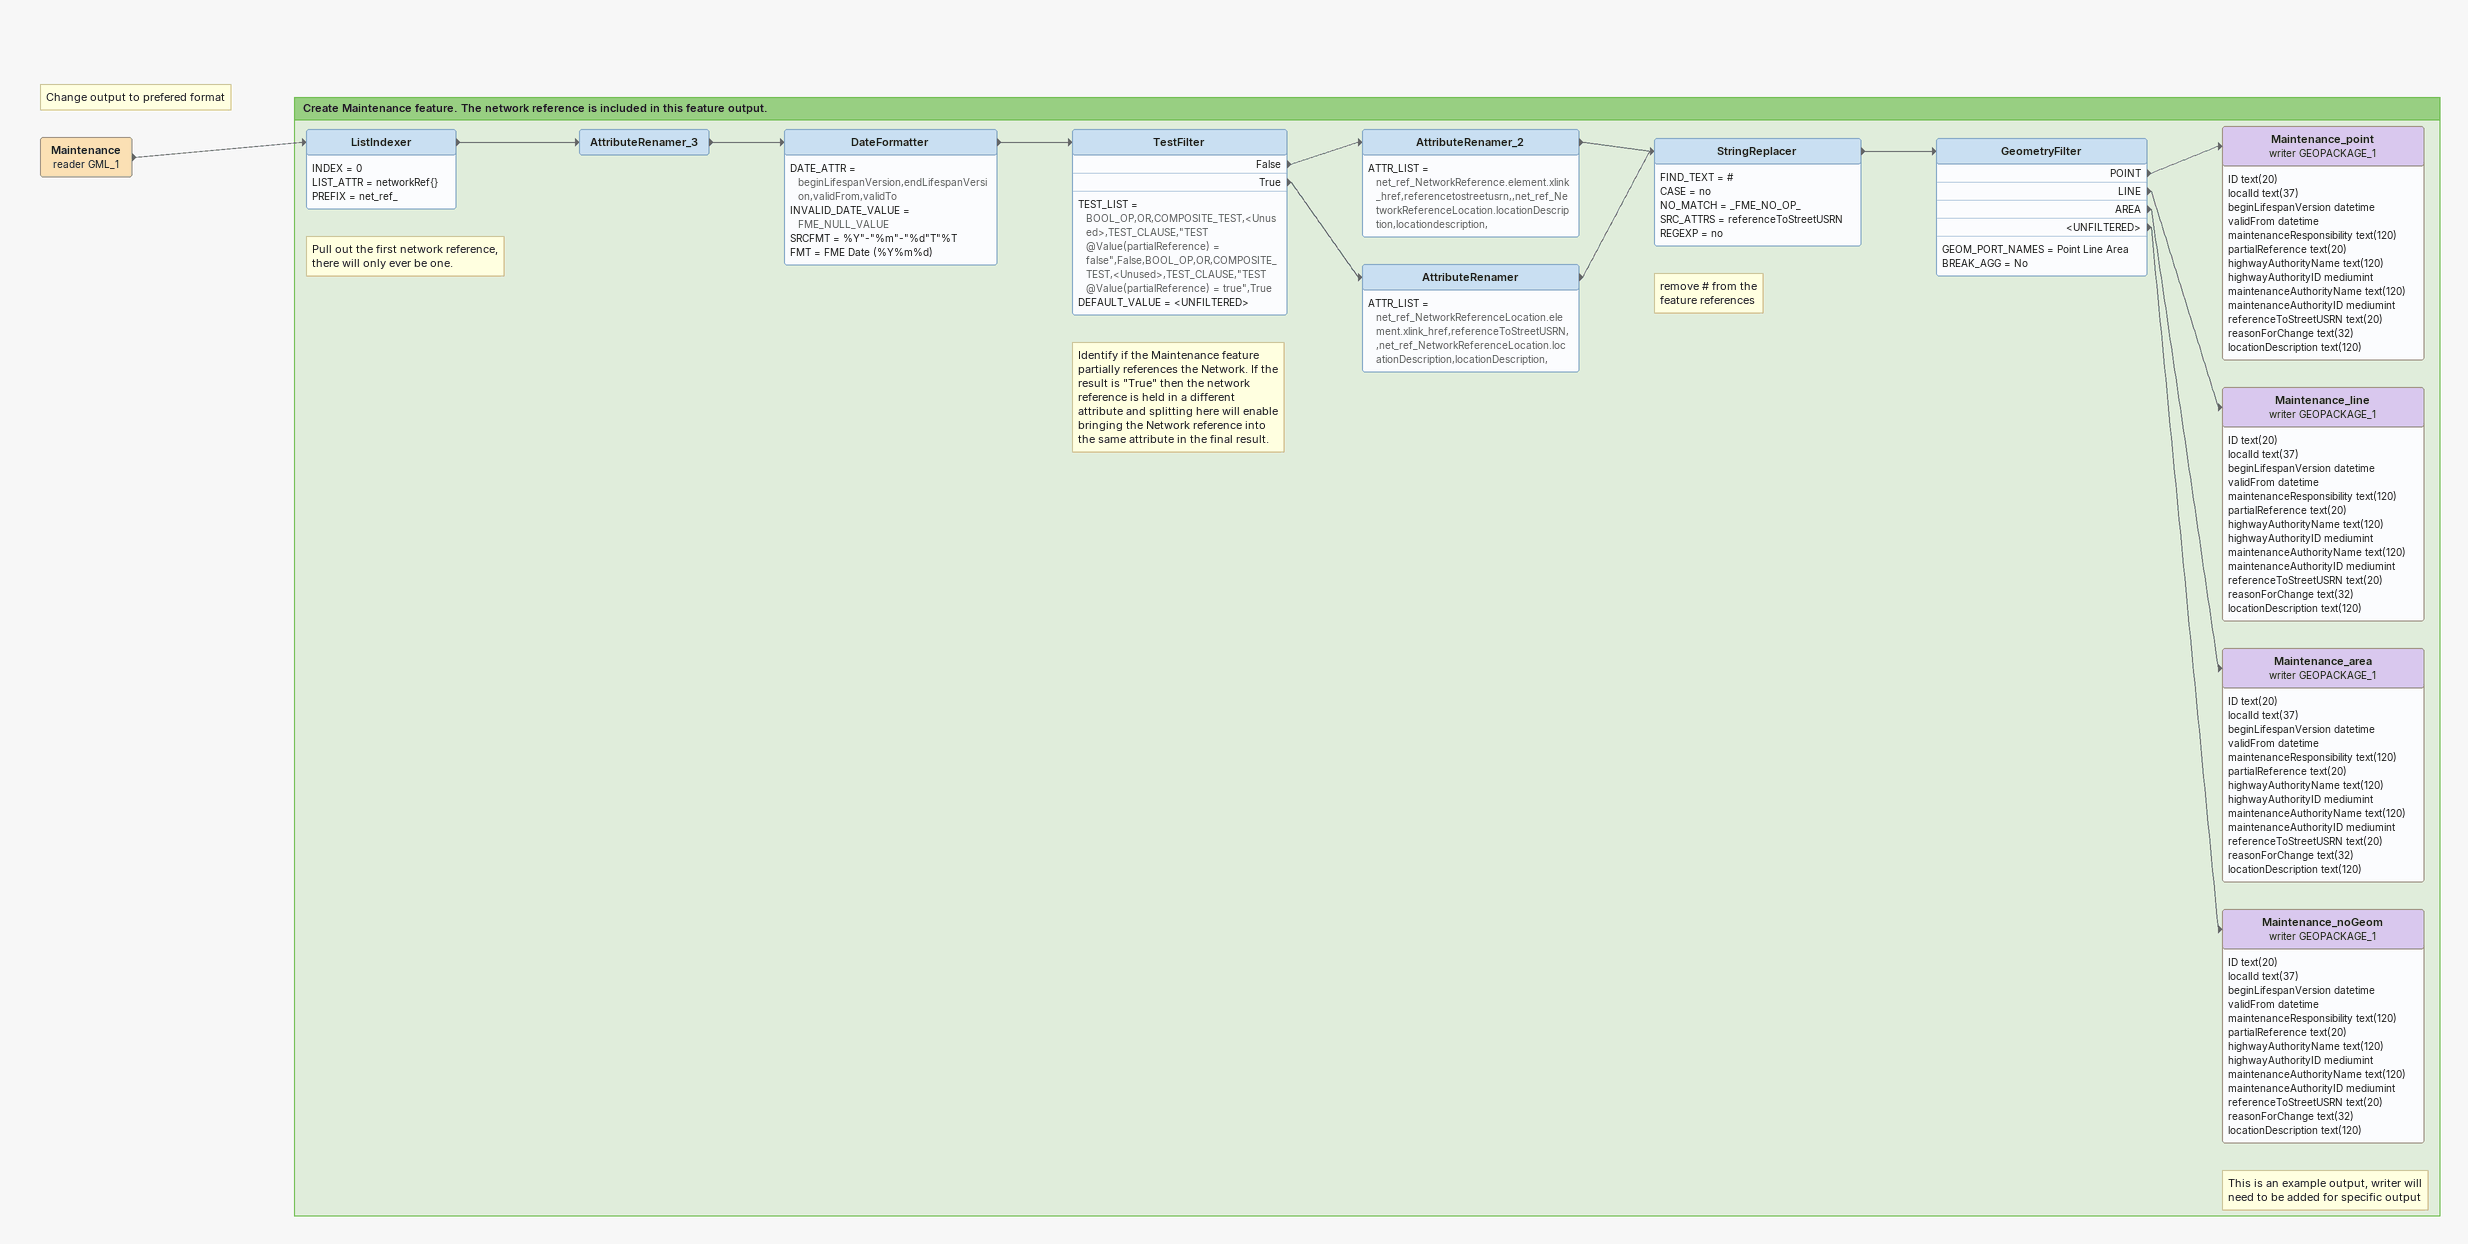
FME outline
Note: Change output to prefered format
Maintenance (reader GML_1)
    -> ListIndexer

Bookmark: Create Maintenance feature. The network reference is included in this feature output.
Note: Pull out the first network reference, / there will only ever be one.
ListIndexer
    INDEX = 0
    LIST_ATTR = networkRef{}
    PREFIX = net_ref_
    -> AttributeRenamer_3
AttributeRenamer_3
    -> DateFormatter
DateFormatter
    DATE_ATTR = beginLifespanVersion,endLifespanVersion,validFrom,validTo
    INVALID_DATE_VALUE = FME_NULL_VALUE
    SRCFMT = %Y"-"%m"-"%d"T"%T
    FMT = FME Date (%Y%m%d)
    -> TestFilter
Note: Identify if the Maintenance feature partially references the Network. If the result is "True" then the network reference is held in a different attribute and splitting here will enable bringing the Network reference into the same attribute in the final result.
TestFilter
    TEST_LIST = BOOL_OP,OR,COMPOSITE_TEST,<Unused>,TEST_CLAUSE,"TEST @Value(partialReference) = false",False,BOOL_OP,OR,COMPOSITE_TEST,<Unused>,TEST_CLAUSE,"TEST @Value(partialReference) = true",True
    DEFAULT_VALUE = <UNFILTERED>
    False -> AttributeRenamer_2
    True -> AttributeRenamer
AttributeRenamer_2
    ATTR_LIST = net_ref_NetworkReference.element.xlink_href,referencetostreetusrn,,net_ref_NetworkReferenceLocation.locationDescription,locationdescription,
    -> StringReplacer
AttributeRenamer
    ATTR_LIST = net_ref_NetworkReferenceLocation.element.xlink_href,referenceToStreetUSRN,,net_ref_NetworkReferenceLocation.locationDescription,locationDescription,
    -> StringReplacer
Note: remove # from the / feature references
StringReplacer
    FIND_TEXT = #
    CASE = no
    NO_MATCH = _FME_NO_OP_
    SRC_ATTRS = referenceToStreetUSRN
    REGEXP = no
    -> GeometryFilter
GeometryFilter
    GEOM_PORT_NAMES = Point Line Area
    BREAK_AGG = No
    POINT -> Maintenance_point (writer GEOPACKAGE_1)
    LINE -> Maintenance_line (writer GEOPACKAGE_1)
    AREA -> Maintenance_area (writer GEOPACKAGE_1)
    <UNFILTERED> -> Maintenance_noGeom (writer GEOPACKAGE_1)
Maintenance_point (writer GEOPACKAGE_1)
    attributes: ID text(20), localId text(37), beginLifespanVersion datetime, validFrom datetime, maintenanceResponsibility text(120), partialReference text(20), highwayAuthorityName text(120), highwayAuthorityID mediumint, maintenanceAuthorityName text(120), maintenanceAuthorityID mediumint, referenceToStreetUSRN text(20), reasonForChange text(32), locationDescription text(120)
Maintenance_line (writer GEOPACKAGE_1)
    attributes: ID text(20), localId text(37), beginLifespanVersion datetime, validFrom datetime, maintenanceResponsibility text(120), partialReference text(20), highwayAuthorityName text(120), highwayAuthorityID mediumint, maintenanceAuthorityName text(120), maintenanceAuthorityID mediumint, referenceToStreetUSRN text(20), reasonForChange text(32), locationDescription text(120)
Maintenance_area (writer GEOPACKAGE_1)
    attributes: ID text(20), localId text(37), beginLifespanVersion datetime, validFrom datetime, maintenanceResponsibility text(120), partialReference text(20), highwayAuthorityName text(120), highwayAuthorityID mediumint, maintenanceAuthorityName text(120), maintenanceAuthorityID mediumint, referenceToStreetUSRN text(20), reasonForChange text(32), locationDescription text(120)
Note: This is an example output, writer will need to be added for specific output
Maintenance_noGeom (writer GEOPACKAGE_1)
    attributes: ID text(20), localId text(37), beginLifespanVersion datetime, validFrom datetime, maintenanceResponsibility text(120), partialReference text(20), highwayAuthorityName text(120), highwayAuthorityID mediumint, maintenanceAuthorityName text(120), maintenanceAuthorityID mediumint, referenceToStreetUSRN text(20), reasonForChange text(32), locationDescription text(120)
